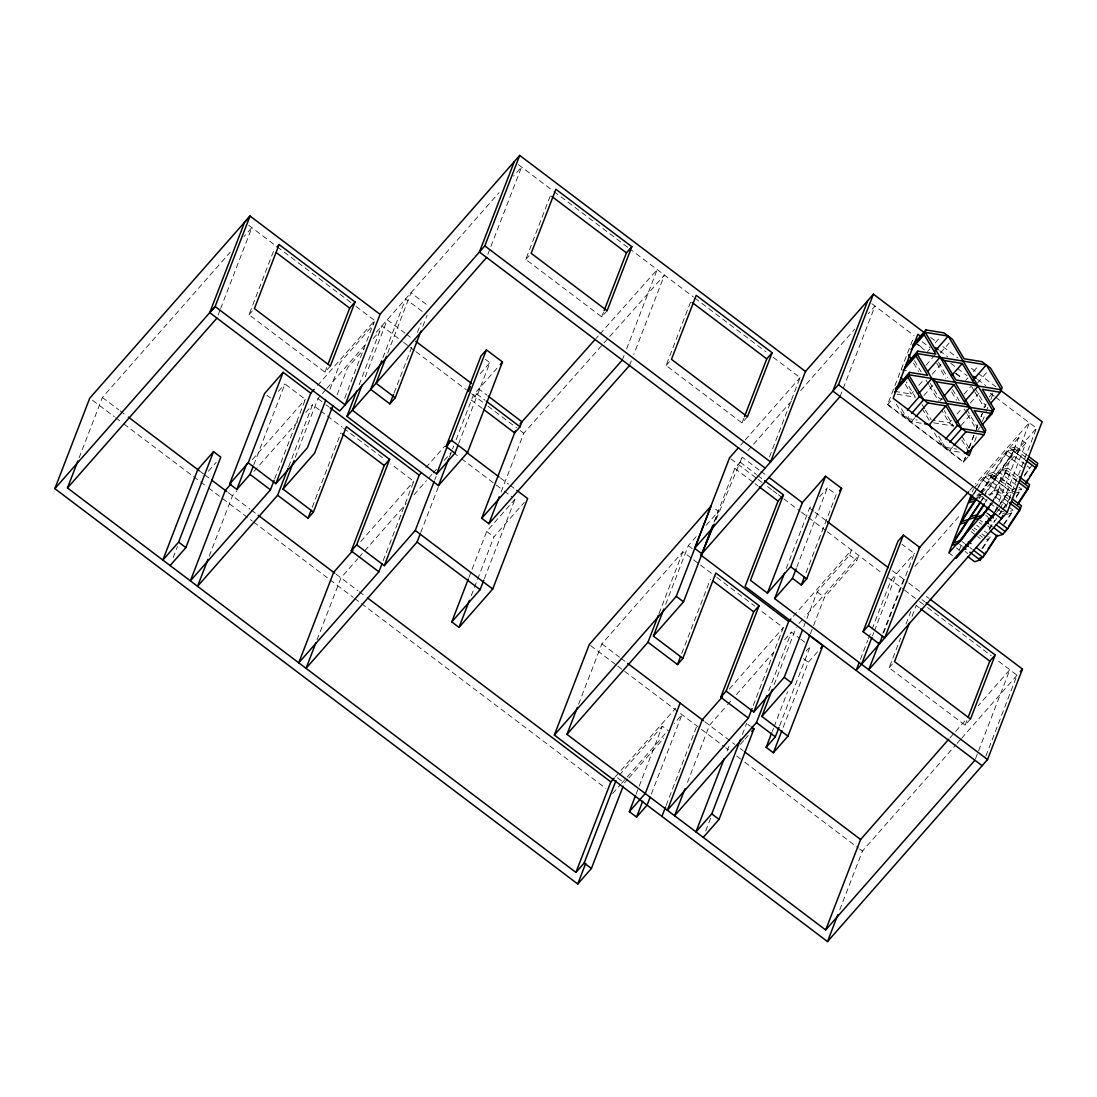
<?xml version="1.0" encoding="UTF-8"?>
<svg xmlns="http://www.w3.org/2000/svg" width="1097" height="1097" viewBox="0 0 1097 1097"><rect width="100%" height="100%" fill="white"/><g stroke="black" fill="none" stroke-linecap="round" stroke-linejoin="round"><path stroke-width="0.75" stroke-dasharray="5 3.75" d="M1017.591 481.405L1002.055 469.667L1014.958 448.961L1025.256 456.928M79.121 457.792L102.391 397.471L230.343 252.091M218.166 314.949L220.003 310.19M220.62 308.6L251.857 227.641L243.932 236.65M330.362 366.028L324.959 372.171L249.005 314.729L273.715 250.692M173.161 557.619L177.453 546.498M209.198 556.152L232.468 495.83L236.979 490.702M253.722 464.881L284.973 383.923L305.364 399.349L274.744 478.717M288.648 466.678L312.535 404.766L319.282 409.867M324.959 372.171L327.372 365.918M295.271 457.353L317.938 398.622L321.298 394.797M329.978 389.257L340.372 362.38L372.692 325.548L374.173 321.778M337.163 394.687L347.53 367.797L364.273 348.764M344.664 398.293L374.063 322.093M359.185 384.663L381.838 325.932L402.256 341.359M312.288 507.157L340.975 432.821M365.219 376.902L387.268 319.762L404.944 333.118M382.949 357.636L405.602 298.905L424.786 313.399M387.694 353.111L410.977 292.789L427.597 305.364M394.166 392.767L412.541 345.157M417.436 332.446L421.111 322.929M422.811 326.344L427.103 315.237M317.074 639.77L340.961 577.858L357.828 558.675M487.863 254.326L490.318 247.977M490.921 246.386L521.555 167.018L513.657 175.986M383.168 560.704L413.802 481.336L390.847 463.976M434.851 479.65L436.085 476.482M449.427 457.12L453.76 445.903M456.146 439.719L473.356 395.126L497.997 367.084M607.121 310.739L601.718 316.882L525.765 259.454L550.475 195.403M420.754 532.525L438.512 486.492M482.214 408.358L471.395 400.186L476.825 394.015L478.772 388.941L486.862 395.098M458.615 443.627L489.865 362.668L484.792 358.87M501.11 491.977L523.776 433.246L664.425 275.045L633.792 354.413M468.926 577.461L486.684 531.428L515.014 499.217L510.983 496.173M471.271 595.644L493.924 536.913L524.256 502.371M484.38 578.585L515.014 499.217M601.718 316.882L604.132 310.629M622.287 360.063L624.124 355.305M626.579 348.956L657.199 269.588L599.373 334.667M629.513 365.52L631.351 360.762M747.455 416.778L742.052 422.935L666.085 365.493L690.808 301.456M578.599 704.205L601.883 643.884L682.883 551.736L692.385 558.922M658.995 613.648L682.883 551.736M665.646 604.351L688.313 545.62L696.129 536.735M742.052 422.935L743.862 418.245M714.051 522.145L734.812 468.364L740.214 462.221L742.162 457.147L759.549 470.298M714.764 520.883L718.439 511.353L713.599 507.705M681.758 653.469L710.445 579.134M636.054 794.242L662.3 726.214L668.32 730.767M769.45 456.983L800.07 377.615L772.727 356.936M651.357 794.036L681.977 714.682L674.148 723.581M666.194 805.363L696.814 725.995M687.449 782.394L709.498 725.254L726.324 706.111M840.083 396.538L874.995 306.063L868.248 313.742M786.288 568.438L809.572 508.117L811.794 505.58M796.765 567.218L827.385 487.85L836.229 494.528L805.596 573.896M727.188 750.924L730.245 742.998M753.269 705.426L783.272 627.649L760.207 610.206M742.381 734.524L746.673 723.417M705.673 831.032L711.185 816.744M768.723 690.849L791.39 632.119L799.48 638.221M774.125 684.706L796.175 627.553M967.993 457.01L963.481 462.152L887.514 404.711L912.471 340.399L916.543 343.471M803.758 626.716L817.196 591.914L849.544 555.109L851.505 550.05L792.048 617.68M772.274 731.438L773.495 728.257M774.112 726.68L787.591 691.754M810.381 633.764L824.423 597.385L856.771 560.581L858.732 555.521L804.677 617.008M779.624 725.748L810.258 646.38L806.172 651.028M783.176 727.38L808.283 662.3L818.389 650.795M860.432 659.324L867.782 640.264M868.385 638.687L871.457 630.748M872.06 629.157L891.052 579.956L914.5 553.286M872.568 635.712L873.788 632.544M874.405 630.953L896.455 573.813M882.852 633.243L903.681 579.271M883.661 632.887L914.281 553.519L902.049 544.277M963.481 462.152L965.895 455.899M968.898 448.097L975.535 430.902M976.138 429.352L977.948 424.662M980.965 416.846L982.158 413.72M984.571 407.481L985.778 404.354M965.525 457.188L963.715 461.878L887.761 404.436M969.145 447.823L973.971 435.317M976.385 429.078L977.578 425.951M981.198 416.572L982.405 413.446M984.818 407.206L986.025 404.08M974.547 441.666L976.961 435.427M982.377 421.371L985.394 413.555M985.997 411.992L987.807 407.302M990.824 399.5L993.238 393.247M970.502 719.056L965.099 725.199L889.146 667.758L900.596 638.084M906.026 624.028L910.839 611.523M912.032 616.322L916.242 605.379M972.395 491.95L973.601 488.823M959.121 550.557L962.138 542.741M979.018 498.984L980.828 494.294M995.089 498.6L1018.606 437.648L1025.832 443.106L1001.095 507.198M1011.077 497.983L999.436 489.18L997.612 493.897L992.113 502.303M1008.102 501.644L993.868 490.88L1005.812 472.684L1007.622 467.966L1017.975 475.796M1027.464 455.543L1015.808 446.74L1014.903 449.098L1007.745 451.292L980.677 492.594M839.754 909.838L862.42 851.107L955.967 744.712M995.226 511.339L998.284 503.4M998.901 501.809L1029.521 422.441L975.398 484.01M1005.88 507.541L1036.5 428.173L995.678 397.306M965.099 725.199L966.91 720.51M975.535 758.658L977.976 752.309M978.593 750.718L1009.83 669.76L978.181 705.769M985.819 756.176L1017.056 675.217L996.734 659.859M716.149 519.484L742.162 457.147M1014.958 448.961L984.215 495.913M973.574 493.732L977.235 488.124M978.154 486.725L987.753 474.041L993.32 472.341L1005.25 454.131L1010.255 448.44L1015.808 446.74M973.519 494.774L976.22 490.647M977.125 489.276L985.243 476.88L1006.717 470.325L1017.07 478.155M977.057 498.107L979.772 493.965M981.404 492.457L991.496 477.058L997.063 475.358L999.559 472.505L1017.673 486.204M985.12 493.554L997.063 475.358L1016.466 490.03M981.513 500.04L983.31 497.298M981.472 501.068L983.31 498.271M985.202 502.179L987.039 499.382M989.7 495.625L1006.717 470.325M989.508 505.306L991.304 502.563M992.209 501.178L998.531 491.538L988.507 494.61M989.357 506.499L991.194 503.701M994.65 511.75L999.23 504.757M1000.149 503.358L1009.747 490.661L1013.916 489.385M995.514 511.408L998.215 507.28M999.12 505.895L1007.238 493.513L1014.396 491.319L992.401 474.699M989.206 528.781L994.718 520.376M1024.488 474.96L1032.236 465.073M989.124 529.878L998.147 516.111M1001.767 510.599L999.052 514.726L1004.783 512.985M1002.658 509.227L1010.79 496.831M1024.324 476.18L1029.74 467.912L1027.149 465.964M1003.385 509.09L1007.978 502.083M981.938 548.596L988.37 538.792L985.586 539.642M1016.302 496.187L1021.554 489.139L1018.962 487.178M982.747 548.349L990.865 535.953L987.999 536.831M1016.137 497.394L1021.554 489.139L1018.688 490.016M1003.522 524.407L1013.367 510.366L991.373 493.732M1004.345 524.133L1013.367 510.366L1010.502 511.229M249.005 314.729L253.325 309.82M208.389 471.23L216.287 462.248M278.364 391.437L284.973 383.923M252.365 459.629L305.364 399.349M317.499 385.554L374.68 320.516L353.001 304.13M253.901 471.463L297.877 421.44M305.761 412.458L312.535 404.766M322.422 393.521L325.782 389.696M326.906 388.42L365.027 345.061M376.23 332.309L499.012 192.647M373.186 338.616L379.891 330.992M525.765 259.454L529.001 255.766M480.171 373.693L489.865 362.668M425.842 467.637L444.642 446.26M358.952 557.399L406.178 503.674M414.049 494.72L426.418 480.651M428.639 478.127L431.985 474.329M433.096 473.068L436.428 469.269M444.203 460.425L450.881 452.842M666.085 365.493L670.418 360.584M740.736 445.094L744.095 441.282M745.22 440.007L800.07 377.615M747.797 450.744L792.816 399.527M800.7 390.573L854.741 329.1M706.166 525.312L718.439 511.353M927.527 351.602L929.721 349.107M935.206 342.867L939.594 337.876M887.514 404.711L893.164 398.293M925.923 365.342L934.685 355.359M940.39 353.015L949.166 343.032M819.596 496.708L827.385 487.85M894.782 391.355L911.154 394.042L913.348 391.547M918.82 385.308L923.208 380.316M932.203 374.242L940.979 364.259M921.247 423.277L911.429 421.673L902.954 415.256L906.245 411.526M924.017 395.455L932.779 385.472M901.377 408.742L907.192 418.464L910.483 414.721M911.429 421.673L914.72 417.93M939.814 400.912L942.008 398.417M615.307 776.827L675.683 708.155M965.634 380.412L967.828 377.917M973.313 371.677L977.701 366.686M619.407 775.017L662.3 726.214M612.661 793.529L620.491 784.629M621.601 783.354L626.072 778.267M627.196 776.991L666.332 732.481M964.03 394.152L970.612 386.665M627.758 779.185L624.371 783.039L617.145 777.581M628.883 777.91L663.877 738.103M977.4 383.086L987.273 371.856M951.456 420.357L949.262 422.852L932.889 420.165M956.941 414.118L961.329 409.14M970.31 403.052L979.086 393.069M959.368 452.087L949.549 450.483L941.075 444.079L944.366 440.336M729.272 689.081L783.272 627.649M961.027 425.526L970.9 414.296M989.316 396.826L993.841 391.684M938.662 436.167L945.312 447.274L947.506 444.779M949.549 450.483L952.84 446.74M727.448 704.836L731.932 699.735M736.43 694.634L773.44 652.523M784.657 639.77L791.39 632.119M799.041 623.411L803.553 618.283M977.921 429.722L980.115 427.227M740.393 744.342L743.78 740.489M744.918 739.2L748.305 735.347M969.762 490.428L974.273 485.299M974.739 487.548L1018.606 437.648M914.939 566.463L961.095 513.958M976.851 496.036L979.1 493.472M980.224 492.183L1036.514 428.159M981.952 493.006L1025.832 443.106M990.495 505.566L992.758 503.016M996.597 512.313L999.97 508.473M999.888 513.78L1001.561 511.888L1005.73 510.612M889.146 667.758L892.382 664.069M949.92 737.911L966.868 718.631M957.091 743.423L960.465 739.584M961.603 738.295L1019.209 672.763M360.748 541.575L413.802 481.336M595.973 338.493L598.235 335.943M1002.055 469.667L1007.622 467.966M983.735 493.979L979.566 495.254L1002.713 512.943M993.868 490.88L999.436 489.18M978.497 497.668L982.789 496.351M1014.876 493.252L1019.044 491.991M1006.689 514.479L1010.858 513.204M901.336 369.867L907.877 370.937M942.721 399.226L939.443 398.677L930.311 383.402M897.195 394.262L915.392 397.251L906.245 381.962M907.192 418.464L917.119 420.096M933.657 422.811L953.499 426.061L944.352 410.772M945.312 447.274L956.886 449.18M930.571 337.396L937.373 342.538M942.817 346.652L957.791 357.965M971.394 368.263L976.837 372.377M978.195 373.405L995.884 386.775M939.581 350.656L947.712 356.813M977.564 379.384L985.696 385.527M871.854 303.691L914.034 335.586M922.207 341.757L930.366 347.927M950.784 363.354L956.227 367.481M957.585 368.51L967.115 375.709M990.248 393.192L994.321 396.278M917.901 344.499L924.675 349.628M955.885 373.213L962.659 378.342M914.939 342.717L924.442 349.902M955.638 373.487L962.426 378.616M1010.255 448.44L1024.475 459.204M1013.998 451.457L1024.337 459.286M1007.745 451.292L1025.86 464.977M1005.25 454.131L1024.653 468.803M953.499 426.061L949.262 422.852L941.774 410.347M1005.812 472.684L1017.454 481.487M993.32 472.341L1015.301 488.96M987.753 474.041L1009.747 490.661M991.496 477.058L1013.491 493.677M985.243 476.88L1007.238 493.513M982.747 479.732L1008.883 499.368M986.779 512.861L990.66 515.796M986.724 512.998L991.894 516.92M985.819 515.357L988.397 517.318M518.428 164.66L552.614 190.508M553.971 191.536L627.799 247.36M629.171 248.388L693.427 296.972M694.799 298.014L765.884 351.767M989.741 524.64L992.456 526.519M979.909 520.074L982.501 522.021M987.67 525.943L990.262 527.89M979.141 522.35L981.719 524.297M976.632 525.189L979.223 527.15M984.393 531.058L988.274 533.992M974.136 528.041L976.851 529.906M981.897 533.91L985.778 536.844M972.065 529.33L974.657 531.291M979.827 535.199L982.418 537.16M971.16 531.688L976.33 535.61M977.619 536.584L980.211 538.545M961.973 541.52L964.565 543.481M969.734 547.389L972.326 549.35M959.614 544.277L962.206 546.237M965.168 551.53L967.76 553.491M956.502 548.02L959.08 549.981M948.878 552.915L952.484 555.644M760.893 471.299L766.241 475.344M809.572 508.117L813.645 511.188M815.002 512.217L825.863 520.431M892.382 570.728L907.288 582M908.645 583.028L920.836 592.243M926.266 596.343L928.967 598.4M740.214 462.221L756.436 474.48M757.78 475.495L763.183 479.595M921.974 599.62L924.689 601.677M730.904 458.861L756.683 478.361M758.041 479.389L762.113 482.461M767.543 486.561L771.616 489.646M772.974 490.674L777.046 493.746M778.404 494.774L782.476 497.86M783.834 498.874L800.124 511.202M801.468 512.217L825.904 530.687M827.261 531.716L882.907 573.8M888.337 577.9L903.242 589.171M904.6 590.2L918.148 600.443M919.505 601.458L926.279 606.586M927.637 607.615L991.304 655.759M734.812 468.364L753.735 482.666M755.079 483.695L757.78 485.738M849.544 555.109L856.771 560.581M916.571 605.763L919.286 607.82M817.196 591.914L824.423 597.385M688.313 545.62L692.385 548.692M406.301 334.146L411.732 338.26M800.824 639.249L807.557 644.337M693.743 559.95L699.159 564.05M700.517 565.078L715.436 576.364M716.794 577.392L754.791 606.106M248.704 225.255L275.786 245.742M277.143 246.77L351.643 303.101M403.614 342.387L409.058 346.515M410.415 347.543L414.501 350.629M415.859 351.657L466.211 389.723M471.655 393.837L486.629 405.163M487.987 406.192L516.564 427.803M520.17 430.518L523.776 433.246M803.47 658.653L808.283 662.3M500.451 477.99L508.61 484.147M509.968 485.176L515.398 489.289M453.335 452.581L460.041 457.655M461.371 458.669L502.947 490.098M504.277 491.113L509.639 495.158M317.938 398.622L324.685 403.723M326.028 404.752L328.73 406.795M747.88 724.335L750.307 726.173M486.684 531.428L493.924 536.913M320.626 410.895L326.028 414.981M327.386 415.996L342.237 427.227M343.58 428.241L385.445 459.904M601.883 643.884L619.517 657.213M620.875 658.241L626.305 662.341M704.768 721.675L734.839 744.41M740.31 748.552L743.039 750.622M266.982 395.318L270.561 398.033M590.611 645.598L616.487 665.18M617.844 666.208L623.288 670.336M624.659 671.364L724.363 746.714M725.72 747.756L728.463 749.813M736.663 756.025L743.492 761.181M744.863 762.223L858.32 848.008M859.691 849.037L862.42 851.107M102.391 397.471L118.791 409.88M120.163 410.909L126.991 416.078M200.175 471.422L203.535 473.945M204.906 474.987L210.363 479.115M228.135 492.553L250.006 509.09M251.364 510.119L256.835 514.26M336.107 574.197L357.979 590.735M359.35 591.763L366.179 596.933M92.491 400.227L114.335 416.737M115.706 417.765L122.535 422.935M123.892 423.963L192.153 475.577M193.525 476.605L207.168 486.931M208.54 487.973L252.228 521.006M253.599 522.035L328.689 578.805M330.046 579.847L353.261 597.385M354.619 598.427L360.09 602.555M361.448 603.583L605.832 788.359M476.825 394.015L484.915 400.158M974.945 388.215L985.737 406.274M971.531 386.405L974.026 390.573M974.863 391.958L983.995 407.248M938.497 362.175L947.63 377.464M966.745 409.428L977.55 427.501M936.756 363.148L945.888 378.438M952.539 389.545L959.189 400.666M964.181 409.003L966.676 413.185M967.499 414.57L976.645 429.859M951.634 391.903L956.611 400.24M961.891 436.208L969.364 448.714M926.074 380.193L928.556 384.361M929.392 385.76L938.538 401.036M961.808 439.952L968.459 451.073M913.527 363.093L918.504 371.43M922.111 404.615L924.606 408.783M925.443 410.182L931.257 419.904M922.029 408.358L929.516 420.878M905.327 384.32L911.154 394.042M934.425 432.958L941.075 444.079M896.318 404.149L902.954 415.256M914.473 360.652L921.096 371.828"/><path stroke-width="1.5" d="M483.558 409.387L514.644 432.89L520.019 426.788L521.911 421.783L488.206 396.127M990.495 403.504L1000.368 392.287L1001.342 389.778L908.686 374.735L895.522 389.709M1025.887 483.489L1036.953 465.594L1029.699 476.674M623.151 786.206L591.406 868.467L577.749 884.004L54.85 488.631L89.762 398.156L250.034 216.04L380.069 314.359L345.157 404.848L215.122 306.516L250.034 216.04L244.631 222.184L209.719 312.659L339.755 410.991L484.819 245.893L519.731 155.417L805.472 371.472L770.56 461.947L484.819 245.893M615.924 780.749L584.18 863.01L575.925 872.403L67.479 487.959L77.887 460.973M279.118 244.549L254.408 308.586L330.362 366.028L355.071 301.977L279.118 244.549L276.951 247.003M213.531 451.649L197.762 469.585L162.85 560.073L178.619 542.124L213.531 451.649L220.785 457.134L185.873 547.609L170.104 565.545M253.119 466.472L250.047 474.398L236.856 489.427L229.671 483.996L264.583 393.508L283.149 372.322L310.766 393.206L275.854 483.681L248.237 462.797L283.149 372.322M207.964 559.319L197.556 586.305L277.623 495.241L288.031 468.254M236.856 489.427L246.647 464.017M230.946 483.996L225.296 490.414L190.384 580.889L270.452 489.824L274.127 480.308M327.976 364.355L349.669 308.12L355.071 301.977M277.623 495.241L308.01 518.223L313.413 512.08L283.026 489.097L294.051 460.534M325.699 400.323L307.379 447.768L275.854 483.681M332.885 405.753L314.578 453.212L283.026 489.097M362.161 384.841L352.356 410.237L436.647 473.973L454.94 453.143L446.081 446.506L480.993 356.018L486.424 349.847L502.481 361.983L467.569 452.458L438.443 485.587L346.926 416.407L356.731 391.012M308.01 518.223L311.068 510.324M313.413 512.08L346.378 426.664L389.627 459.369L356.676 544.784L351.259 550.927L378.89 571.811L298.741 662.821L333.653 572.346L352.85 550.557M381.715 360.803L370.69 389.38L389.874 403.888L395.249 397.772L420.974 331.102M386.473 356.292L376.065 383.264L395.249 397.772M389.874 403.888L393.549 394.358M315.854 642.938L306.049 668.334L417.079 542.055L420.137 534.116M351.259 550.927L384.224 465.512L389.627 459.369M514.328 161.561L479.416 252.036L765.158 468.09M378.89 571.811L381.948 563.872M356.676 544.784L384.293 565.668L419.205 475.193L421.413 472.67M436.647 473.973L449.509 440.637M468.488 391.423L470.325 386.665M384.293 565.668L415.256 530.441L434.247 481.24M446.081 446.506L451.511 440.322L486.424 349.847M438.443 485.587L448.851 458.601M454.94 453.143L458.011 445.204M629.513 365.52L488.864 523.735L481.693 518.291L515.371 430.998M488.864 523.735L499.272 496.749M516.756 490.318L527.63 498.532L492.718 589.02L459.012 627.388L451.772 621.917L468.309 579.051M459.012 627.388L469.434 600.402M451.772 621.917L480.102 589.692L483.777 580.176M604.132 310.629L626.428 252.845L631.831 246.688L555.877 189.26L531.167 253.297L607.121 310.739L631.831 246.688M554.342 735.045L589.254 644.57L711.185 505.868L676.273 596.357L554.342 735.045L827.508 941.583L987.547 759.563L1022.459 669.074L930.325 599.415M974.918 760.235L825.684 929.982L566.971 734.359L577.379 707.373M566.971 734.359L647.97 642.225L658.378 615.239M647.97 642.225L677.48 664.549L682.896 658.392L653.401 636.095L663.808 609.109M744.465 416.682L766.762 358.884L772.165 352.74L696.211 295.312L671.487 359.35L747.455 416.778L772.165 352.74M840.083 396.538L701.847 553.779L694.634 548.308L729.546 457.833L738.5 447.645M575.925 872.403L610.837 781.914L614.197 778.102M712.831 525.298L701.847 553.779L714.202 524.16M653.401 636.095L683.527 601.828L704.343 547.869M705.577 544.688L712.31 527.232M577.749 884.004L585.702 863.366M677.48 664.549L680.538 656.637M682.896 658.392L715.847 572.991L759.097 605.681L726.145 691.096L720.743 697.253L748.36 718.124L667.36 810.272L702.272 719.783L722.525 696.76M650.123 797.217L647.065 805.157L636.562 817.1L629.335 811.643L635.451 795.819M680.167 703.067L645.242 793.542L629.335 811.643M636.562 817.1L642.664 801.276M764.54 480.609L783.464 494.912L778.061 501.068L745.096 586.484L982.144 765.706M783.464 494.912L750.499 580.327L767.434 593.134L790.649 566.724L825.561 476.249L841.618 488.384L806.706 578.859L801.304 585.003L792.473 578.325L796.148 568.808M661.902 816.47L665.577 806.939M867.782 300.605L832.87 391.081L1001.588 518.662L1002.823 515.48M694.634 548.308L838.506 384.663L873.418 294.174L925.128 333.282M685.008 788.743L674.586 815.729L756.477 722.594L766.885 695.608M720.743 697.253L753.694 611.824L759.097 605.681M767.434 593.134L802.346 502.659L825.561 476.249M987.547 759.563L774.66 598.592L784.451 573.196M724.116 758.863L695.951 831.883L711.761 813.892L740.544 739.296M748.36 718.124L752.035 708.607M801.304 585.003L804.375 577.077M726.145 691.096L753.762 711.98L788.674 621.505L790.923 618.955M703.232 837.381L719.042 819.404L753.954 728.915L751.527 727.092M771.657 733.029L766.145 747.318L773.371 752.775L787.961 736.169L761.88 716.451L772.288 689.465M753.762 711.98L784.232 677.329L802.538 629.87M910.99 349.628L924.154 334.654L925.128 332.158L984.9 432.369L961.754 428.57L916.873 353.522L904.819 367.234M894.617 392.068L907.781 377.094L909.605 372.377L927.596 375.325L915.968 355.881L917.791 351.15L935.782 354.112L924.154 334.654M916.873 353.522L986.326 364.903L1001.287 389.929L1002.192 387.57L990.564 368.112L982.089 361.708L964.085 358.746L952.457 339.302L943.982 332.885L925.978 329.936L925.059 332.295L948.219 336.093L993.1 411.142L986.518 418.629M761.88 716.451L791.458 682.8L809.778 635.341M766.145 747.318L775.346 736.855L779.021 727.325M773.371 752.775L781.942 730.547M787.961 736.169L822.873 645.694L808.53 634.848M882.441 636.068L879.369 644.008L863.065 631.666L897.977 541.191L903.366 535.062L919.67 547.403L884.758 637.878L868.454 625.551L903.366 535.062M859.198 662.492L856.14 670.432L994.609 512.916M861.543 664.288L871.95 637.302M879.177 642.76L868.769 669.746L1007.238 512.23L1042.15 421.755L999.97 389.86M966.498 454.336L967.705 451.21M966.731 454.062L967.938 450.936M964.277 452.896L967.54 453.431L968.459 451.073M972.737 446.356L969.117 455.735L893.164 398.293L917.874 334.256L920.589 336.299M909.619 622.561L894.549 661.614L970.502 719.056L995.212 655.005L926.046 602.706M967.54 453.431L983.995 434.727L985.819 430.01L974.177 410.552L992.182 413.5L994.005 408.783L982.377 389.325L1000.368 392.287M971.202 495.076L948.878 552.915L989.371 506.855M825.684 929.982L860.597 839.507L948.782 739.2M827.508 941.583L837.916 914.596M968.144 556.823L974.616 561.719L980.169 560.019L985.175 554.328L997.104 536.118L1002.672 534.431L1007.677 528.74L1019.607 510.53L1021.43 505.813L1012.38 498.97M1017.701 504.716L1027.793 489.317L1029.617 484.6L1019.264 476.77M968.116 717.383L989.809 661.148L995.212 655.005M1026.079 482.214L1027.889 479.444M972.655 495.131L968.994 502.645L974.561 500.945L962.631 519.142L960.807 523.872L966.375 522.172L954.445 540.368L952.621 545.086L958.188 543.385L963.18 537.695L975.123 519.498L980.677 517.798L988.438 507.897M969.899 500.287L972.614 496.159M977.057 498.107L961.712 521.514L983.186 514.946L988.603 506.691M980.608 501.425L953.526 542.727L960.684 540.547L984.146 504.743M968.87 519.32L980.553 502.481M984.283 503.578L976.933 514.781L971.38 516.481M979.813 558.044L982.679 557.166L986.285 551.668M988.095 548.911L997.118 535.144M1018.784 502.097L1028.712 486.958L1019.648 480.102M1006.977 528.823L1005.181 531.579L996.117 524.736M1008.787 526.066L1020.525 508.172L1011.461 501.329M229.671 483.996L248.237 462.797M209.719 312.659L215.122 306.516L54.85 488.631M310.766 393.206L314.126 389.38M380.028 314.318L519.731 155.417M346.926 416.407L486.643 257.493M500.246 364.533L502.481 361.983M805.472 371.472L873.418 294.174M912.814 344.911L925.978 329.936M913.006 346.021L925.128 332.158M905.724 364.876L917.791 351.15M903.901 369.593L915.968 355.881M895.344 388.599L909.605 372.377M935.055 351.067L948.219 336.093M927.966 371.033L940.019 357.307L944.256 360.515L955.898 379.973L973.903 382.922L978.14 386.13L964.976 401.091M918.683 393.508L931.833 378.534L936.07 381.742L947.712 401.187L965.703 404.149L969.94 407.344L956.79 422.318M907.342 410.278L919.409 396.552L907.781 377.094M839.466 490.839L841.618 488.384M911.58 413.473L923.647 399.747L993.1 411.142M951.291 375.942L962.261 363.464L973.903 382.922M915.817 416.682L927.884 402.956L945.888 405.904L957.516 425.362L965.991 431.765L983.995 434.727M944.202 395.921L954.075 384.69L965.703 404.149M774.66 598.592L792.473 578.325M924.524 423.812L929.433 424.621L945.888 405.904M973.162 379.877L986.326 364.903M945.463 439.088L957.516 425.362M949.7 442.283L961.754 428.57M953.937 445.492L965.991 431.765M991.811 411.279L994.005 408.783M982.309 424.731L992.182 413.5M820.625 648.245L822.873 645.694M751.692 731.493L753.954 728.915M919.012 548.157L968.624 491.717M863.065 631.666L868.454 625.551M956.104 558.373L995.473 513.588M1020.196 671.638L1022.459 669.074M67.479 487.959L216.945 318.116M520.005 423.99L594.835 339.768M481.693 518.291L622.287 360.063M969.967 500.136L975.644 498.504M944.256 360.515L962.261 363.464M936.07 381.742L954.075 384.69M935.508 347.584L938.223 349.641M973.492 376.298L976.207 378.355M1028.753 456.53L1037.803 463.373L1036.898 465.731L1027.889 458.738M1025.64 460.26L1035.993 468.09M919.409 396.552L927.884 402.956M1018.743 482.461L1027.793 489.317M1009.254 502.7L1019.607 510.53M838.506 384.663L1007.238 512.23M990.865 516.015L993.443 517.976M998.627 521.884L1007.677 528.74M988.356 518.867L990.948 520.814M985.86 521.706L988.438 523.667M993.621 527.575L1002.672 534.431M692.152 302.47L766.762 358.884M551.832 196.432L626.428 252.845M990.646 531.236L997.104 536.118M968.363 541.603L970.941 543.563M976.124 547.472L985.175 554.328M965.854 544.455L968.445 546.416M973.615 550.324L982.679 557.166M963.358 547.307L965.95 549.254M969.83 552.189L980.169 560.019M768.915 477.373L802.346 502.659M827.22 521.459L888.309 567.643M759.138 486.753L778.061 501.068M920.644 608.849L989.809 661.148M790.649 566.724L806.706 578.859M700.517 554.849L788.674 621.505M415.818 341.345L471.559 383.484M713.146 581.177L753.694 611.824M276.43 252.735L349.669 308.12M784.232 677.329L791.458 682.8M676.273 596.357L683.527 601.828M451.511 440.322L467.569 452.458M466.472 452.293L499.094 476.962M756.477 722.594L775.346 736.855M330.087 407.81L419.205 475.193M342.319 433.836L384.224 465.512M627.649 663.37L703.396 720.647M744.41 751.651L860.597 839.507M415.256 530.441L492.718 589.02M417.079 542.055L480.102 589.692M711.761 813.892L719.042 819.404M250.047 474.398L270.452 489.824M128.363 417.107L199.435 470.846M211.735 480.157L226.764 491.525M258.206 515.288L334.75 573.169M367.55 597.961L610.837 781.914M178.619 542.124L185.873 547.609M584.18 863.01L591.406 868.467M486.273 401.187L520.019 426.788M908.535 354.756L911.031 358.925M908.686 374.735L923.647 399.747M901.172 377.368L903.667 381.537M929.433 424.621L931.929 428.79"/></g></svg>
